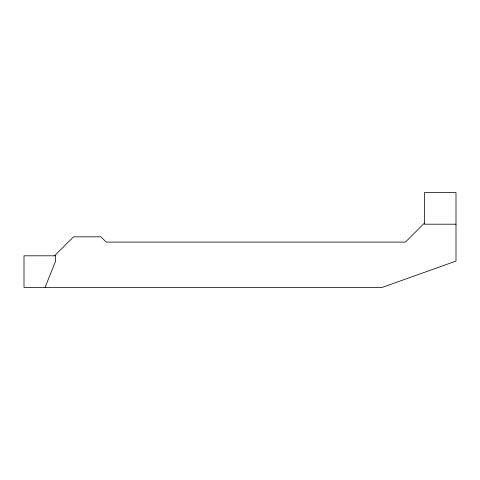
<?xml version="1.0" encoding="UTF-8"?>
<svg xmlns="http://www.w3.org/2000/svg" width="480" height="480" viewBox="0 0 480 480"><rect width="100%" height="100%" fill="white"/><g stroke="black" fill="none" stroke-linecap="round" stroke-linejoin="round"><path stroke-width="0.72" d="M45.072 287.412L55.608 261.072L55.608 255.804L24 255.804L24 287.412L382.242 287.412L456 261.072L456 192.588L424.392 192.588L424.392 224.196L456 224.196M54.558 255.804L73.524 236.838L100.92 236.838L106.188 242.106L405.426 242.106L424.392 223.14"/></g></svg>
